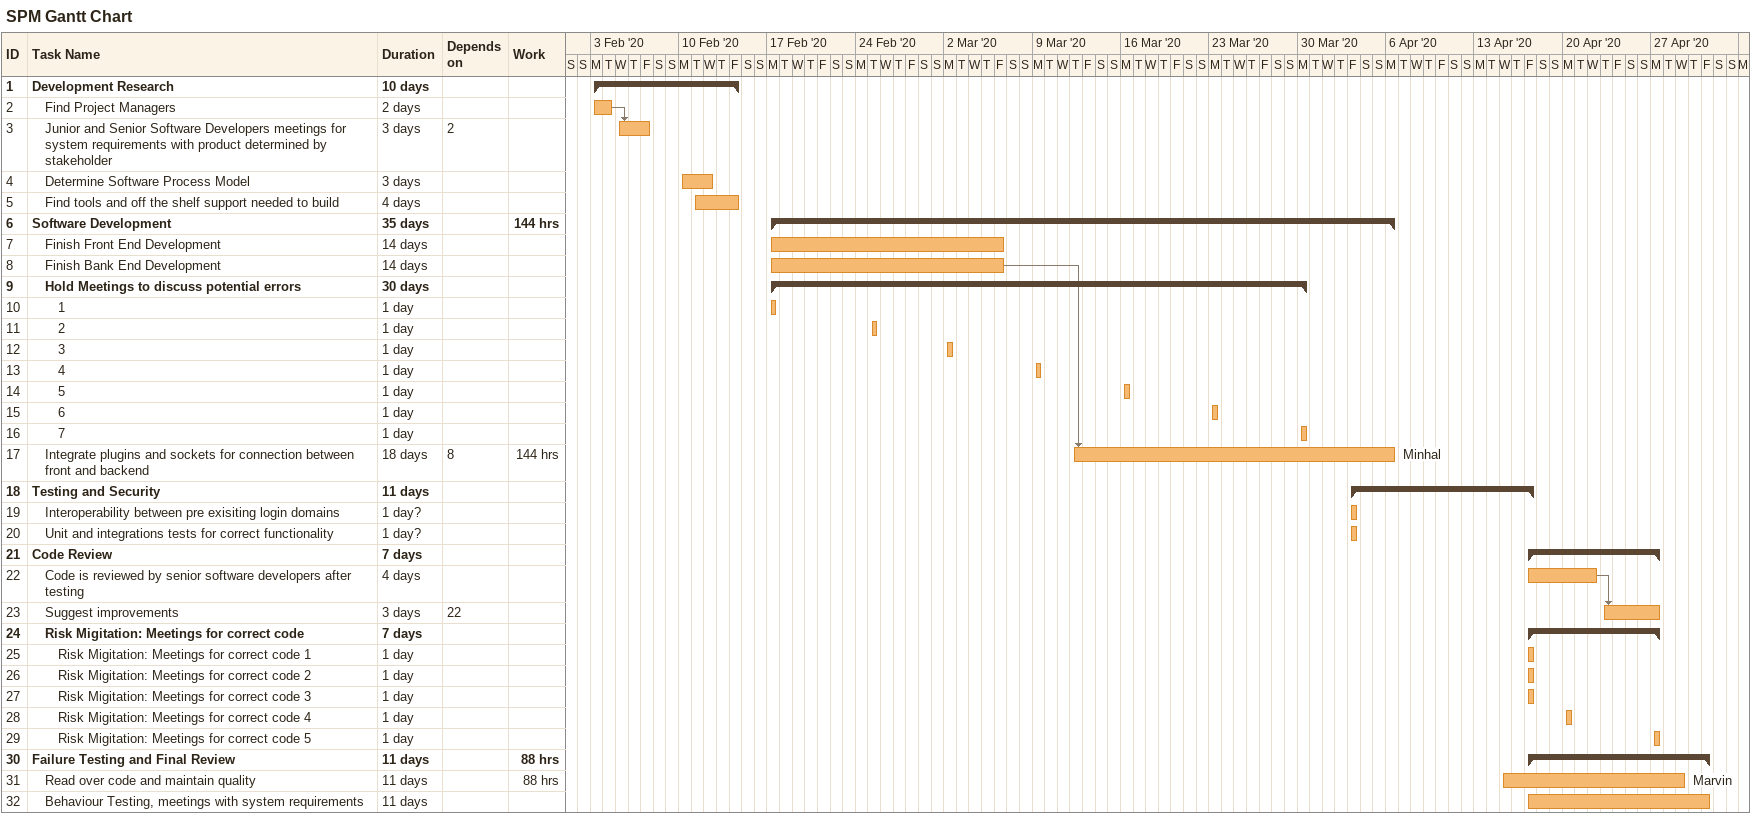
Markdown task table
SPM Gantt Chart

| ID | Level | Task | Duration | Start | Finish | Predecessors | Resources | Work (h) |
|---|---|---|---|---|---|---|---|---|
| 1 | 1 | **Development Research** | 10d | 2020-02-03 | 2020-02-14 |  |  |  |
| 2 | 2 | Find Project Managers | 2d | 2020-02-03 | 2020-02-04 |  |  |  |
| 3 | 2 | Junior and Senior Software Developers meetings for system requirements with product determined by stakeholder | 3d | 2020-02-05 | 2020-02-07 | 2 |  |  |
| 4 | 2 | Determine Software Process Model | 3d | 2020-02-10 | 2020-02-12 |  |  |  |
| 5 | 2 | Find tools and off the shelf support needed to build | 4d | 2020-02-11 | 2020-02-14 |  |  |  |
| 6 | 1 | **Software Development** | 35d | 2020-02-17 | 2020-04-06 |  |  | 144 |
| 7 | 2 | Finish Front End Development | 14d | 2020-02-17 | 2020-03-06 |  |  |  |
| 8 | 2 | Finish Bank End Development | 14d | 2020-02-17 | 2020-03-06 |  |  |  |
| 9 | 2 | **Hold Meetings to discuss potential errors** | 30d | 2020-02-17 | 2020-03-30 |  |  |  |
| 10 | 3 | 1 | 1d | 2020-02-17 | 2020-02-17 |  |  |  |
| 11 | 3 | 2 | 1d | 2020-02-25 | 2020-02-25 |  |  |  |
| 12 | 3 | 3 | 1d | 2020-03-02 | 2020-03-02 |  |  |  |
| 13 | 3 | 4 | 1d | 2020-03-09 | 2020-03-09 |  |  |  |
| 14 | 3 | 5 | 1d | 2020-03-16 | 2020-03-16 |  |  |  |
| 15 | 3 | 6 | 1d | 2020-03-23 | 2020-03-23 |  |  |  |
| 16 | 3 | 7 | 1d | 2020-03-30 | 2020-03-30 |  |  |  |
| 17 | 2 | Integrate plugins and sockets for connection between front and backend | 18d | 2020-03-12 | 2020-04-06 | 8 | Minhal | 144 |
| 18 | 1 | **Testing and Security** | 11d | 2020-04-03 | 2020-04-17 |  |  |  |
| 19 | 2 | Interoperability between pre exisiting login domains | 1d? | 2020-04-03 | 2020-04-03 |  |  |  |
| 20 | 2 | Unit and integrations tests for correct functionality | 1d? | 2020-04-03 | 2020-04-03 |  |  |  |
| 21 | 1 | **Code Review** | 7d | 2020-04-17 | 2020-04-27 |  |  |  |
| 22 | 2 | Code is reviewed by senior software developers after testing | 4d | 2020-04-17 | 2020-04-22 |  |  |  |
| 23 | 2 | Suggest improvements | 3d | 2020-04-23 | 2020-04-27 | 22 |  |  |
| 24 | 2 | **Risk Migitation: Meetings for correct code** | 7d | 2020-04-17 | 2020-04-27 |  |  |  |
| 25 | 3 | Risk Migitation: Meetings for correct code 1 | 1d | 2020-04-17 | 2020-04-17 |  |  |  |
| 26 | 3 | Risk Migitation: Meetings for correct code 2 | 1d | 2020-04-17 | 2020-04-17 |  |  |  |
| 27 | 3 | Risk Migitation: Meetings for correct code 3 | 1d | 2020-04-17 | 2020-04-17 |  |  |  |
| 28 | 3 | Risk Migitation: Meetings for correct code 4 | 1d | 2020-04-20 | 2020-04-20 |  |  |  |
| 29 | 3 | Risk Migitation: Meetings for correct code 5 | 1d | 2020-04-27 | 2020-04-27 |  |  |  |
| 30 | 1 | **Failure Testing and Final Review** | 11d | 2020-04-17 | 2020-05-01 |  |  | 88 |
| 31 | 2 | Read over code and maintain quality | 11d | 2020-04-15 | 2020-04-29 |  | Marvin | 88 |
| 32 | 2 | Behaviour Testing, meetings with system requirements | 11d | 2020-04-17 | 2020-05-01 |  |  |  |
